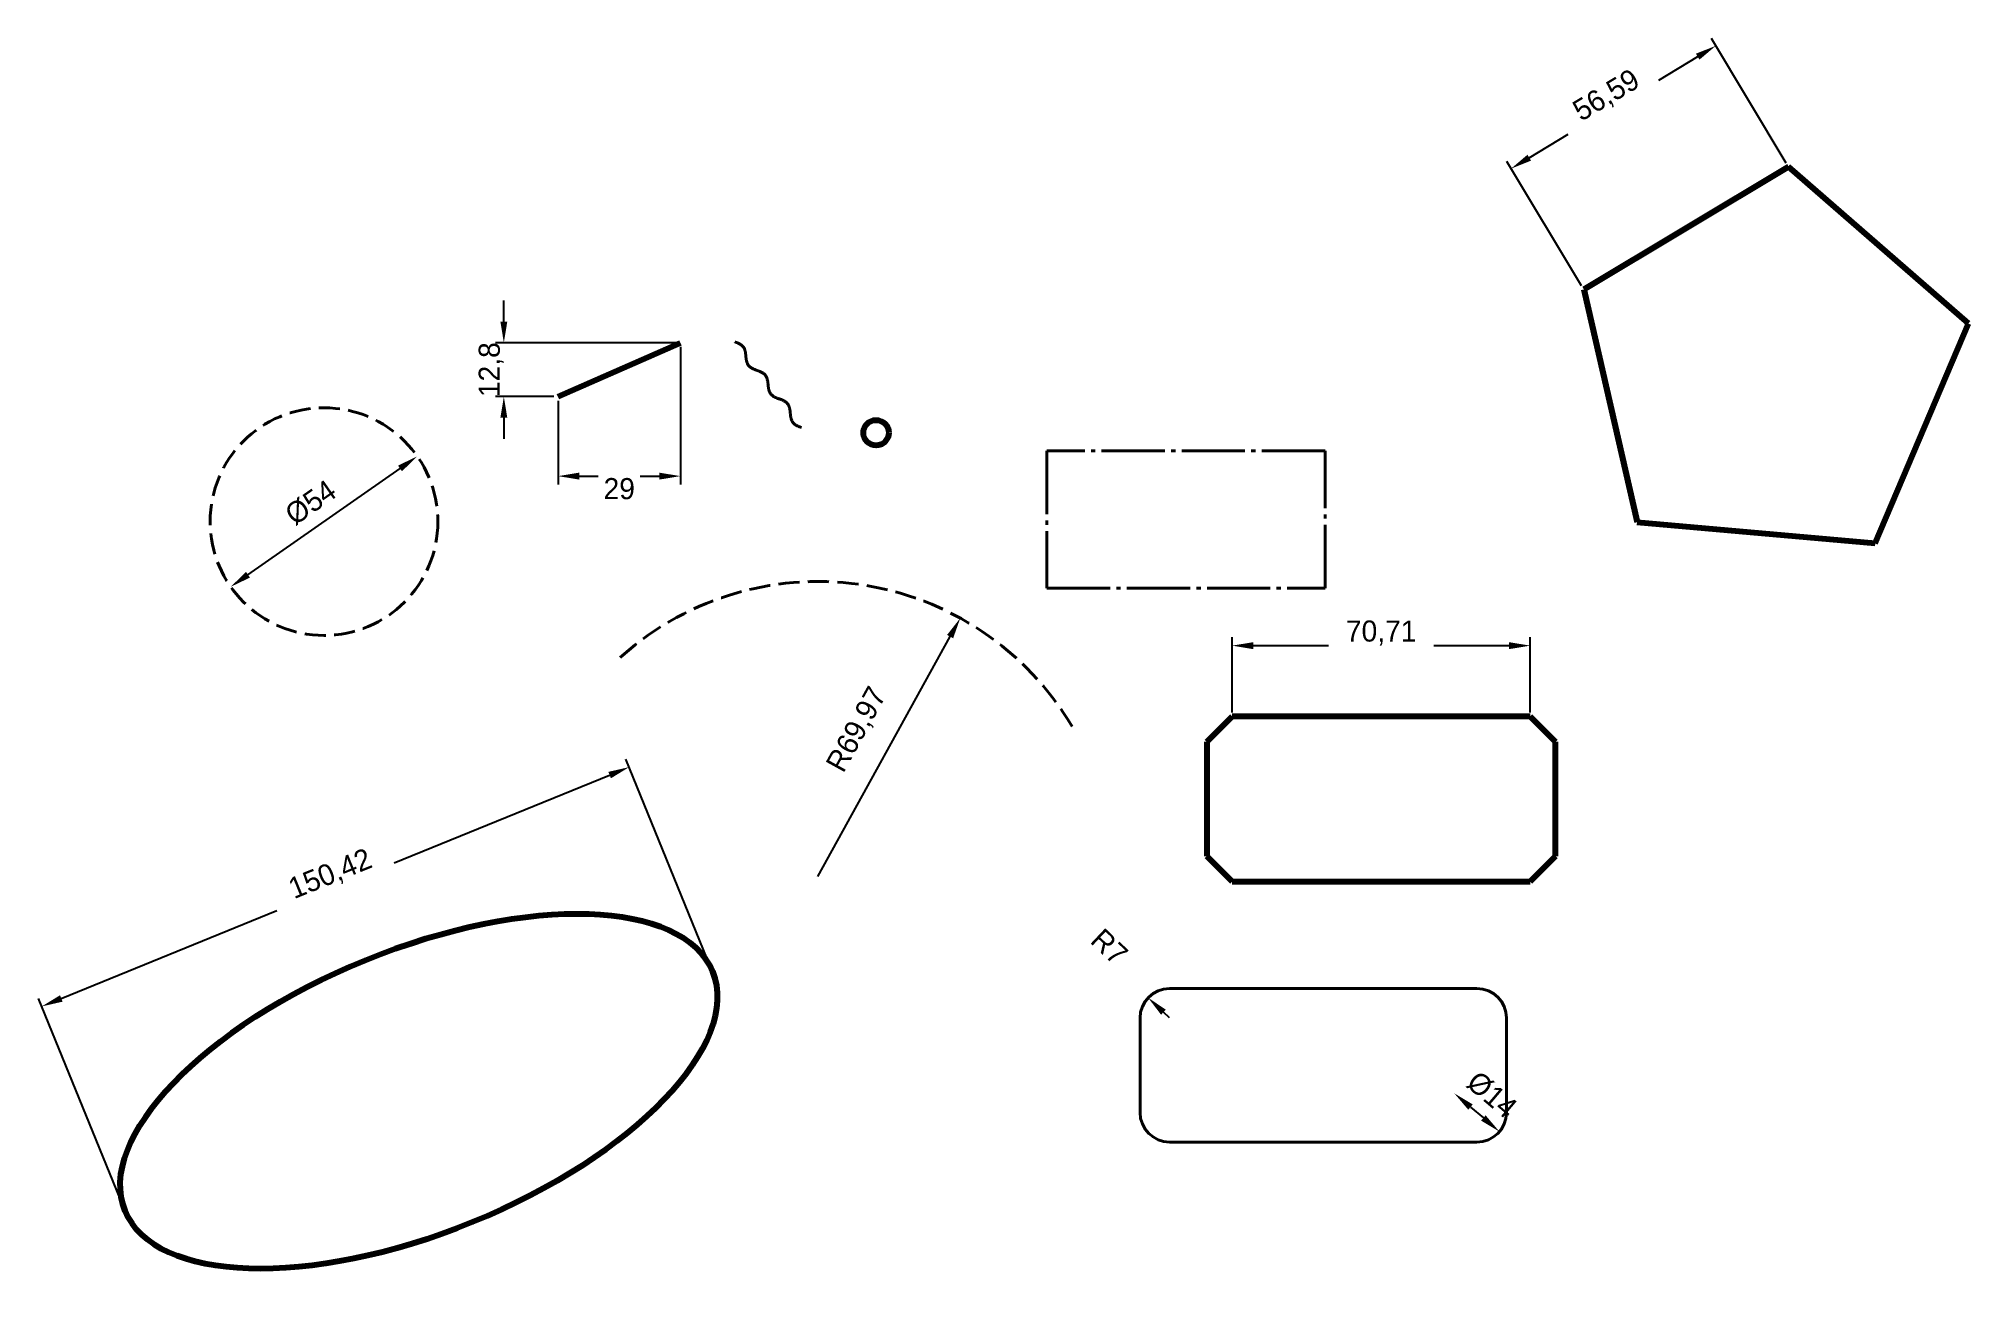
# Model space of a CAD drawing. Header units: millimetres. Extents: x -161 to 297, y -200 to 97.
import ezdxf

# ---------------------------------------------------------------- set-up
doc = ezdxf.new("R2010")
doc.units = ezdxf.units.MM
for name, pattern in [('CENTER', [19, 15, -1.5, 1, -1.5]), ('HIDDEN', [7, 5, -2]), ('THIN', [0])]:
    doc.linetypes.add(name, pattern=pattern)
doc.dimstyles.new('MP_GOST_DEFAULT', dxfattribs={"dimtxt": 5, "dimasz": 5, "dimexe": 2, "dimexo": 1, "dimgap": 3, "dimtad": 1, "dimcen": 2.5, "dimclrd": 250, "dimclre": 250, "dimclrt": 250, "dimazin": 3, "dimtfac": 1, "dimtmove": 0, "dimatfit": 3})
doc.dimstyles.new('MP_GOST_DEFAULT_DIAMETER', dxfattribs={"dimtxt": 5, "dimasz": 5, "dimexe": 2, "dimexo": 1, "dimgap": 3, "dimtad": 1, "dimcen": 2.5, "dimclrd": 250, "dimclre": 250, "dimclrt": 250, "dimazin": 3, "dimtfac": 1, "dimtix": 1, "dimtmove": 0, "dimatfit": 0})

# ---------------------------------------------------------------- blocks, each defined once
blk = doc.blocks.new('_CLOSEDFILLED')
at = {"color": 0, "linetype": 'BYBLOCK'}
blk.add_solid([(-1, 0.164), (0, 0), (-1, -0.164)], dxfattribs=at)
blk = doc.blocks.new('*D4')
at = {"color": 250}
blk.add_line((107.66, -135.37), (106.21, -134), dxfattribs=at)
at = {"layer": 'Defpoints'}
for p in [(102.57, -130.57), (107.66, -135.37)]:
    blk.add_point(p, dxfattribs=at)
at = {"color": 250, "xscale": 5, "yscale": 5, "rotation": 136.66545868330124}
blk.add_blockref('_CLOSEDFILLED', (102.57, -130.57), dxfattribs=at)
at = {"color": 250, "insert": (93.4, -118.48), "char_height": 5, "attachment_point": 5, "rotation": 316.6655}
blk.add_mtext('R7', dxfattribs=at)
blk = doc.blocks.new('*D9')
at = {"color": 250}
blk.add_line((24.27, -101.81), (55.62, -44.9), dxfattribs=at)
at = {"layer": 'Defpoints'}
for p in [(58.03, -40.53), (24.27, -101.81)]:
    blk.add_point(p, dxfattribs=at)
at = {"color": 250, "xscale": 5, "yscale": 5, "rotation": 61.150090097853656}
blk.add_blockref('_CLOSEDFILLED', (58.03, -40.53), dxfattribs=at)
at = {"color": 250, "insert": (33.7, -67.07), "char_height": 5, "attachment_point": 5, "rotation": 61.1501}
blk.add_mtext('R69,97', dxfattribs=at)

msp = doc.modelspace()

# ---------------------------------------------------------------- linework, layer by layer
at = {"linetype": 'CONTINUOUS', "lineweight": 80, "true_color": 0x000000}
for p, q in [((254.426, 66.514), (205.899, 37.398)), ((297.113, 29.359), (254.426, 66.514)), ((205.899, 37.398), (218.594, -17.751)), ((274.967, -22.72), (297.113, 29.359)), ((-37.35, 12), (-8.35, 24.8)), ((218.594, -17.751), (274.967, -22.72)), ((122.49, -63.88), (116.49, -69.88)), ((193.2, -63.88), (122.49, -63.88)), ((199.2, -69.88), (193.2, -63.88)), ((116.49, -69.88), (116.49, -96.99)), ((199.2, -96.99), (199.2, -69.88)), ((116.49, -96.99), (122.49, -102.99)), ((193.2, -102.99), (199.2, -96.99)), ((122.49, -102.99), (193.2, -102.99))]:
    msp.add_line(p, q, dxfattribs=at)
at = {"linetype": 'CENTER', "lineweight": 40, "true_color": 0x000000}
for p, q in [((144.55, -0.87), (78.56, -0.87)), ((78.56, -0.87), (78.56, -33.42)), ((144.55, -33.42), (144.55, -0.87)), ((78.56, -33.42), (144.55, -33.42))]:
    msp.add_line(p, q, dxfattribs=at)
at = {"linetype": 'THIN', "lineweight": 40, "true_color": 0x000000}
for p, q in [((180.55, -128.37), (107.66, -128.37)), ((100.66, -135.37), (100.66, -157.8)), ((187.55, -157.8), (187.55, -135.37)), ((107.66, -164.8), (180.55, -164.8))]:
    msp.add_line(p, q, dxfattribs=at)
at = {"linetype": 'HIDDEN', "lineweight": 40, "true_color": 0x000000}
msp.add_circle((-92.87, -17.63), 27, dxfattribs=at)
at = {"linetype": 'CONTINUOUS', "lineweight": 80, "true_color": 0x000000}
msp.add_circle((38.06, 3.44), 3.01, dxfattribs=at)
at = {"linetype": 'HIDDEN', "lineweight": 40, "true_color": 0x000000}
msp.add_arc((24.269, -101.811), 69.97, 30.52694, 133.12233, dxfattribs=at)
at = {"linetype": 'THIN', "lineweight": 40, "true_color": 0x000000}
for centre, start, end in [((107.66, -135.37), 90, 180), ((180.55, -135.37), 360, 90), ((107.66, -157.8), 180, 270), ((180.55, -157.8), 270, 0)]:
    msp.add_arc(centre, 7, start, end, dxfattribs=at)
at = {"linetype": 'CONTINUOUS', "lineweight": 80, "true_color": 0x000000}
msp.add_ellipse((-70.39, -152.75), major_axis=(69.65, 28.38), ratio=0.446522, dxfattribs=at)
at = {"linetype": 'THIN', "lineweight": 40, "true_color": 0x000000}
msp.add_spline([(4.55, 25), (4.788, 24.913), (5.022, 24.824), (5.252, 24.732), (5.474, 24.633), (5.687, 24.527), (5.887, 24.411), (6.075, 24.285), (6.247, 24.148), (6.403, 23.998), (6.543, 23.835), (6.667, 23.659), (6.774, 23.471), (6.865, 23.27), (6.941, 23.058), (7.003, 22.835), (7.054, 22.603), (7.096, 22.363), (7.129, 22.118), (7.158, 21.868), (7.183, 21.617), (7.209, 21.365), (7.238, 21.116), (7.271, 20.87), (7.312, 20.63), (7.363, 20.398), (7.426, 20.176), (7.502, 19.963), (7.593, 19.762), (7.7, 19.574), (7.823, 19.398), (7.963, 19.236), (8.12, 19.086), (8.292, 18.948), (8.479, 18.822), (8.68, 18.707), (8.892, 18.6), (9.114, 18.502), (9.344, 18.409), (9.579, 18.32), (9.817, 18.233), (10.054, 18.147), (10.289, 18.058), (10.519, 17.965), (10.741, 17.866), (10.953, 17.76), (11.154, 17.644), (11.341, 17.518), (11.514, 17.381), (11.67, 17.231), (11.81, 17.068), (11.933, 16.893), (12.04, 16.704), (12.131, 16.503), (12.207, 16.291), (12.27, 16.068), (12.321, 15.836), (12.362, 15.597), (12.396, 15.351), (12.424, 15.102), (12.45, 14.85), (12.476, 14.598), (12.504, 14.349), (12.538, 14.103), (12.579, 13.864), (12.63, 13.632), (12.693, 13.409), (12.769, 13.197), (12.86, 12.996), (12.967, 12.807), (13.09, 12.632), (13.23, 12.469), (13.386, 12.319), (13.559, 12.182), (13.746, 12.056), (13.947, 11.94), (14.159, 11.834), (14.381, 11.735), (14.611, 11.642), (14.846, 11.553), (15.083, 11.467), (15.321, 11.38), (15.556, 11.291), (15.786, 11.198), (16.008, 11.1), (16.22, 10.993), (16.421, 10.878), (16.608, 10.752), (16.78, 10.614), (16.937, 10.464), (17.077, 10.302), (17.2, 10.126), (17.307, 9.938), (17.398, 9.737), (17.474, 9.524), (17.537, 9.302), (17.588, 9.07), (17.629, 8.83), (17.662, 8.584), (17.691, 8.335), (17.717, 8.083), (17.742, 7.832), (17.771, 7.582), (17.804, 7.337), (17.846, 7.097), (17.897, 6.865), (17.959, 6.642), (18.035, 6.43), (18.126, 6.229), (18.233, 6.041), (18.357, 5.865), (18.497, 5.702), (18.653, 5.552), (18.825, 5.415), (19.013, 5.289), (19.213, 5.173), (19.426, 5.067), (19.648, 4.968), (19.878, 4.876), (20.35, 4.7)], degree=3, dxfattribs=at)

# ---------------------------------------------------------------- dimensions: what is measured, and where the dimension line sits
at = {"lineweight": 40, "true_color": 0x000000}
for base, p1, p2, angle, location in [((188.675, 66.105), (205.899, 37.398), (254.426, 66.514), 30.96324, (211.395, 83.236)), ((-50.217, 12), (-37.35, 12), (-8.35, 24.8), 90, (-53.217, 18.4)), ((-159.8, -132.635), (-140.04, -181.13), (-0.74, -124.37), 22.16922, (-91.282, -101.477))]:
    msp.add_linear_dim(base=base, p1=p1, p2=p2, angle=angle, location=location, dimstyle='MP_GOST_DEFAULT', override={"dimtxt": 5, "dimasz": 5, "dimexe": 2, "dimgap": 3, "dimtad": 1, "dimdec": 2, "dimdle": 0, "dimclrd": 250, "dimclre": 250, "dimclrt": 250, "dimtmove": 2}, dxfattribs=at).render()
for base, p1, p2, location in [((-37.35, -6.847), (-37.35, 12), (-8.35, 24.8), (-22.85, -9.847)), ((122.49, -47.06), (122.49, -63.88), (193.2, -63.88), (157.845, -44.06))]:
    msp.add_linear_dim(base=base, p1=p1, p2=p2, location=location, dimstyle='MP_GOST_DEFAULT', override={"dimtxt": 5, "dimasz": 5, "dimexe": 2, "dimgap": 3, "dimtad": 1, "dimdec": 2, "dimdle": 0, "dimclrd": 250, "dimclre": 250, "dimclrt": 250, "dimtmove": 2}, dxfattribs=at).render()
for p1, p2 in [((-70.746, -2.153), (-114.994, -33.107)), ((185.888, -162.329), (175.212, -153.271))]:
    msp.add_diameter_dim_2p(p1=p1, p2=p2, dimstyle='MP_GOST_DEFAULT_DIAMETER', override={"dimtxt": 5, "dimasz": 5, "dimexe": 2, "dimgap": 3, "dimtad": 1, "dimtih": 0, "dimtoh": 0, "dimdec": 2, "dimdle": 0, "dimclrd": 250, "dimclre": 250, "dimclrt": 250, "dimtix": 1, "dimtmove": 0, "dimatfit": 0}, dxfattribs=at).render()
for center, mpoint, override, picture, middle in [((24.269, -101.811), (58.03, -40.525), {"dimtxt": 5, "dimasz": 5, "dimexe": 2, "dimgap": 3, "dimtad": 1, "dimdec": 2, "dimdle": 0, "dimclrd": 250, "dimclre": 250, "dimclrt": 250}, '*D9', (38.522, -69.72)), ((107.66, -135.37), (102.568, -130.566), {"dimtxt": 5, "dimasz": 5, "dimexe": 2, "dimgap": 3, "dimtad": 1, "dimdec": 2, "dimdle": 7, "dimclrd": 250, "dimclre": 250, "dimclrt": 250}, '*D4', (89.63, -122.484))]:
    dim = msp.add_radius_dim(center=center, mpoint=mpoint, dimstyle='MP_GOST_DEFAULT', override=override, dxfattribs=at)
    dim.commit()
    dim.dimension.update_dxf_attribs({"geometry": picture, "text_midpoint": middle, "dimtype": 164})

doc.saveas('drawing.dxf')
